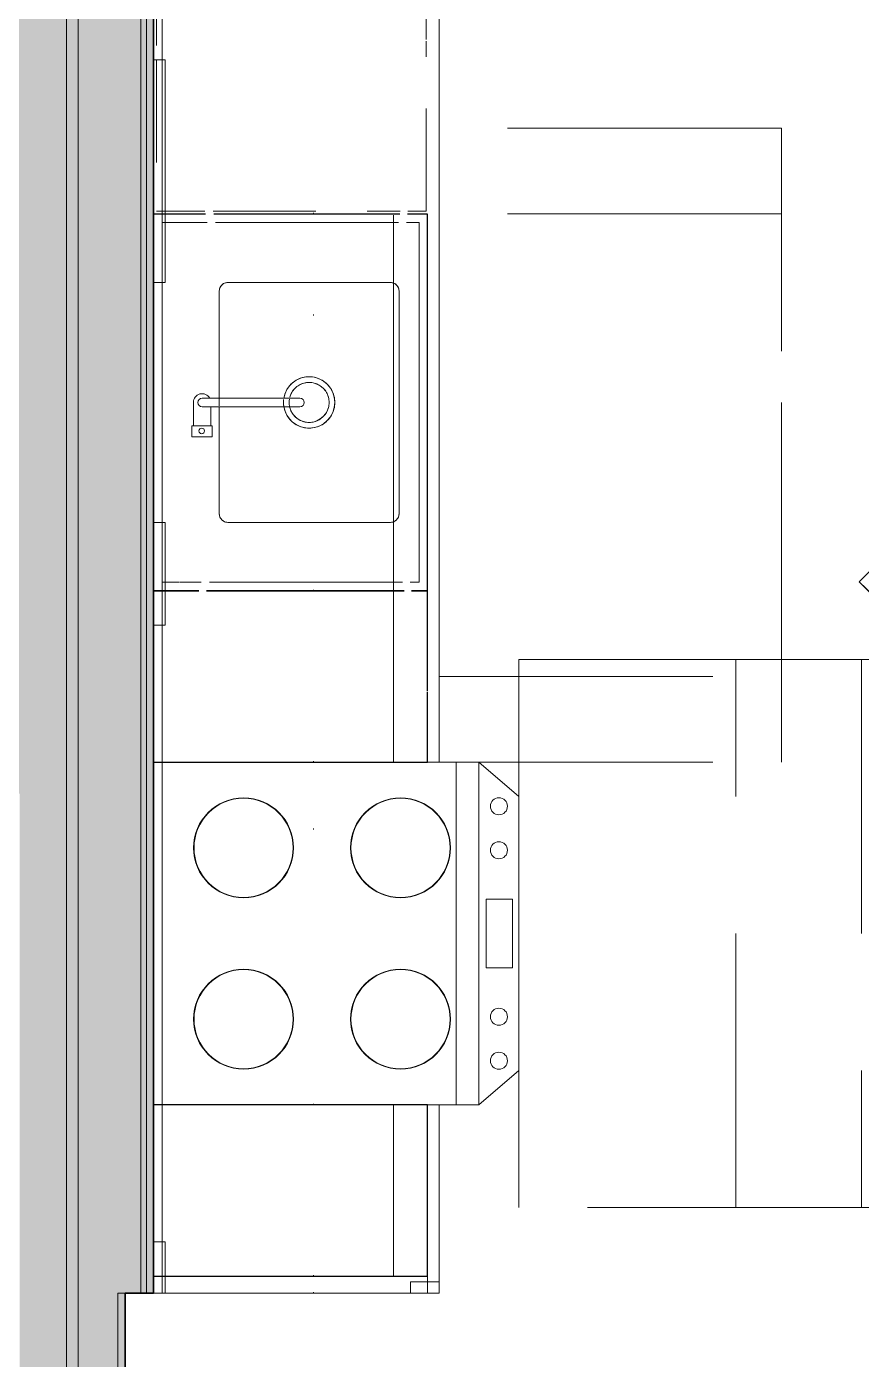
# Model space of a CAD drawing. Header units: inches. Extents: x 6 to 8416, y -388 to 6104.
# Drawn here: x 6960.8 to 7033.9, y 82.4 to 199.1 of the extents above; entities that cross this region are included whole.
import ezdxf

# ---------------------------------------------------------------- set-up
doc = ezdxf.new("R2010")
doc.units = ezdxf.units.IN
doc.header["$MEASUREMENT"] = 0
for name, pattern in [('Dash 1_16_', [48, 24, -24]), ('Dot 1_16_', [24, 0, -24]), ('Hidden 1_16_', [36, 24, -12]), ('Hidden 3_16_', [13.5, 9, -4.5])]:
    doc.linetypes.add(name, pattern=pattern)
for name, color, linetype, lineweight in [('A-DOOR', 31, 'Continuous', 18), ('A-DOOR-FRAM', 31, 'Continuous', 25), ('A-GENM', 13, 'Continuous', 18), ('A-ROOM', 32, 'Continuous', 13), ('A-WALL', 113, 'Continuous', 25), ('A-WALL-PATT', 111, 'Continuous', 35), ('I-WALL', 2, 'Continuous', 25), ('P-SANR-FIXT', 6, 'Continuous', 18), ('Q-CASE', 31, 'Continuous', 18), ('Q-SPCQ', 91, 'Continuous', 18), ('Q-SPCQ-HDLN', 91, 'Hidden 3_16_', 9)]:
    doc.layers.add(name, color=color, linetype=linetype, lineweight=lineweight)

# ---------------------------------------------------------------- blocks, each defined once
blk = doc.blocks.new('GM KT - Type B_S1 - AM - Non-Recessed at Pantry - 18_-13155113-LEVEL 3 - PLAN Copy 1 Copy 1')
at = {"layer": 'A-GENM', "lineweight": 9}
for p, q in [((-46.5, 25), (-120, 25)), ((-120, 25), (-46.5, 25)), ((-46.5, 0.75), (-46.5, 25)), ((-46.5, 25), (-46.5, 0.75)), ((-1, 25), (-16.5, 25)), ((-16.5, 25), (-16.5, 0.75)), ((-16.5, 0.75), (-16.5, 25)), ((-16.5, 25), (-1, 25)), ((0, 25), (-1, 25)), ((-1, 25), (0, 25)), ((0, 22.5), (0, 25)), ((0, 25), (0, 22.5)), ((0, 1), (0, 22.5)), ((0, 22.5), (0, 1)), ((-87.75, 21.5), (-68.25, 21.5)), ((-68.25, 21.5), (-87.75, 21.5)), ((-88.5, 6.5), (-88.5, 20.75)), ((-88.5, 20.75), (-88.5, 6.5)), ((-67.5, 20.75), (-67.5, 6.5)), ((-67.5, 6.5), (-67.5, 20.75)), ((-78.38, 5.75), (-87.75, 5.75)), ((-87.75, 5.75), (-78.38, 5.75)), ((-77.69, 5.75), (-78.38, 5.75)), ((-78.38, 5.75), (-77.69, 5.75)), ((-68.25, 5.75), (-77.62, 5.75)), ((-77.62, 5.75), (-68.25, 5.75)), ((-108, 0.75), (-120, 0.75)), ((-120, 0.75), (-108, 0.75)), ((-120, 0), (-108, 0)), ((-108, 0), (-120, 0)), ((-120, 0), (-108, 0)), ((-88.5, 0.75), (-108, 0.75)), ((-108, 0.75), (-88.5, 0.75)), ((-108, 0), (-88.5, 0)), ((-88.5, 0), (-108, 0)), ((-108, 0), (-88.5, 0)), ((-67.5, 0.75), (-88.5, 0.75)), ((-88.5, 0.75), (-67.5, 0.75)), ((-88.5, 0), (-67.5, 0)), ((-67.5, 0), (-88.5, 0)), ((-88.5, 0), (-67.5, 0)), ((-58.5, 0.75), (-67.5, 0.75)), ((-67.5, 0.75), (-58.5, 0.75)), ((-67.5, 0), (-58.5, 0)), ((-58.5, 0), (-67.5, 0)), ((-67.5, 0), (-58.5, 0)), ((-4.5, 0.75), (-58.5, 0.75)), ((-58.5, 0.75), (-4.5, 0.75)), ((-58.5, 0), (-46.5, 0)), ((-46.5, 0), (-58.5, 0)), ((-58.5, 0), (-4.5, 0)), ((-46.5, 0), (-46.5, 0.75)), ((-46.5, 0.75), (-46.5, 0)), ((-16.5, 0.75), (-16.5, 0)), ((-16.5, 0), (-16.5, 0.75)), ((-16.5, 0), (-4.5, 0)), ((-4.5, 0), (-16.5, 0)), ((0, 0.75), (-4.5, 0.75)), ((-4.5, 0.75), (0, 0.75)), ((-4.5, 0), (0, 0)), ((0, 0), (-4.5, 0)), ((-4.5, 0), (0, 0)), ((0, 0.75), (0, 1)), ((0, 1), (0, 0.75)), ((0, 0), (0, 0.75)), ((0, 0.75), (0, 0)), ((0, 0), (0, 0.75)), ((0, 0.75), (0, 0))]:
    blk.add_line(p, q, dxfattribs=at)
for centre, start, end in [((-87.75, 20.75), 90, 180), ((-87.75, 20.75), 150, 165), ((-87.75, 20.75), 135, 150), ((-87.75, 20.75), 120, 135), ((-87.75, 20.75), 105, 120), ((-87.75, 20.75), 90, 105), ((-68.25, 20.75), 0, 90), ((-68.25, 20.75), 75, 90), ((-68.25, 20.75), 60, 75), ((-68.25, 20.75), 45, 60), ((-68.25, 20.75), 30, 45), ((-68.25, 20.75), 15, 30), ((-87.75, 20.75), 165, 180), ((-68.25, 20.75), 0, 15), ((-87.75, 6.5), 180, 270), ((-87.75, 6.5), 180, 195), ((-87.75, 6.5), 195, 210), ((-87.75, 6.5), 210, 225), ((-87.75, 6.5), 225, 240), ((-87.75, 6.5), 240, 255), ((-68.25, 6.5), 270, 0), ((-68.25, 6.5), 285, 300), ((-68.25, 6.5), 300, 315), ((-68.25, 6.5), 315, 330), ((-68.25, 6.5), 330, 345), ((-68.25, 6.5), 345, 0), ((-87.75, 6.5), 255, 270), ((-68.25, 6.5), 270, 285)]:
    blk.add_arc(centre, 0.75, start, end, dxfattribs=at)
blk = doc.blocks.new('CW - LW - Filler - Toe Kick - AM - 1 1_2_ W x 24_ D x H-2244094-LEVEL 3 - PLAN Copy 1 Copy 1')
at = {"layer": 'Q-CASE', "lineweight": 9}
for p, q in [((18.24, 1), (18.24, 24)), ((18.24, 24), (18.24, 1)), ((18.74, 24), (18.24, 24)), ((18.24, 24), (18.74, 24)), ((18.24, 24), (18.74, 24)), ((18.24, 24), (18.74, 24)), ((19.74, 24), (18.74, 24)), ((18.74, 24), (19.74, 24)), ((18.74, 24), (19.74, 24)), ((18.74, 24), (19.74, 24)), ((19.74, 22.5), (19.74, 24)), ((19.74, 24), (19.74, 22.5)), ((19.74, 22.5), (19.74, 24)), ((19.74, 1), (19.74, 22.5)), ((19.74, 22.5), (19.74, 1)), ((19.74, 1), (19.74, 22.5)), ((18.24, 0.75), (18.24, 1)), ((18.24, 1), (18.24, 0.75)), ((18.24, 0), (18.24, 0.75)), ((18.24, 0.75), (18.24, 0)), ((19.74, 0), (18.24, 0)), ((18.24, 0), (19.74, 0)), ((18.24, 0), (19.74, 0)), ((19.74, 0.75), (19.74, 1)), ((19.74, 1), (19.74, 0.75)), ((19.74, 0.75), (19.74, 1)), ((19.74, 0), (19.74, 0.75)), ((19.74, 0.75), (19.74, 0)), ((19.74, 0), (19.74, 0.75))]:
    blk.add_line(p, q, dxfattribs=at)
blk = doc.blocks.new('CW - UP - Double Doors - AM - 30_ W x 14_ D x H-2223544-LEVEL 3 - PLAN Copy 1 Copy 1')
at = {"layer": 'Q-CASE', "linetype": 'Dot 1_16_', "lineweight": 9}
for p, q in [((18.74, 14), (-11.26, 14)), ((-11.26, 0), (18.74, 0))]:
    blk.add_line(p, q, dxfattribs=at)
blk = doc.blocks.new('CW - UP - Filler - AM - 1 1_2_ W x 14_ D x H-2223560-LEVEL 3 - PLAN Copy 1 Copy 1')
at = {"layer": 'Q-CASE', "linetype": 'Dot 1_16_', "lineweight": 9}
for p, q in [((18.99, 14), (17.49, 14)), ((18.99, 0), (18.99, 14)), ((17.49, 0), (18.99, 0))]:
    blk.add_line(p, q, dxfattribs=at)
blk = doc.blocks.new('z Nested-Range - z Nested-Range-17858579-LEVEL 3 - PLAN Copy 1 Copy 1')
at = {"layer": 'Q-SPCQ'}
for p, q in [((15, 0), (-15, 0)), ((-15, 0), (-15, -0.75)), ((-15, -0.75), (-15, 0)), ((-15, 0), (15, 0)), ((15, 0), (-15, 0)), ((-15, 0), (-15, -0.75)), ((-15, -0.75), (-15, 0)), ((-15, 0), (15, 0)), ((-15, -0.75), (-15, -28.5)), ((-15, -24), (-15, -0.75)), ((-15, -0.75), (-15, -24)), ((-15, -21), (-15, -0.75)), ((15, -0.75), (15, 0)), ((15, 0), (15, -0.75)), ((15, -0.75), (15, 0)), ((15, 0), (15, -0.75)), ((15, -28.5), (15, -0.75)), ((15, -0.75), (15, -24)), ((15, -24), (15, -0.75)), ((15, -0.75), (15, -21)), ((-15, -24), (-15, -21)), ((15, -21), (15, -24)), ((-15, -25), (-15, -24)), ((-15, -24), (-15, -25)), ((-15, -25), (-15, -24)), ((15, -24), (15, -25)), ((15, -25), (15, -24)), ((15, -24), (15, -25)), ((-15, -28.5), (-15, -25)), ((-15, -25), (-15, -26.5)), ((-15, -26.5), (-15, -25)), ((15, -25), (15, -28.5)), ((15, -26.5), (15, -25)), ((15, -25), (15, -26.5)), ((-15, -26.5), (15, -26.5)), ((15, -26.5), (-15, -26.5)), ((15, -28.5), (-15, -28.5)), ((-15, -28.5), (15, -28.5)), ((-15, -28.5), (-12, -32)), ((-12, -32), (-15, -28.5)), ((-15, -28.5), (15, -28.5)), ((15, -28.5), (-15, -28.5)), ((12, -32), (15, -28.5)), ((15, -28.5), (12, -32)), ((-12, -32), (12, -32))]:
    blk.add_line(p, q, dxfattribs=at)
at = {"layer": 'Q-SPCQ', "lineweight": 9}
for p, q in [((-3, -29.14), (-3, -31.43)), ((3, -29.14), (-3, -29.14)), ((3, -31.43), (3, -29.14)), ((-3, -31.43), (3, -31.43))]:
    blk.add_line(p, q, dxfattribs=at)
for centre in [(-11.14, -30.25), (-7.29, -30.25), (7.29, -30.25), (11.14, -30.25)]:
    blk.add_circle(centre, 0.75, dxfattribs=at)
for centre, radius, start, end in [((-7.5, -7.88), 4.38, 360, 180), ((-7.5, -7.88), 4.37, 0, 180), ((7.5, -7.88), 4.38, 360, 180), ((7.5, -7.88), 4.37, 0, 180), ((-7.5, -7.88), 4.34, 0, 180), ((-7.5, -7.88), 4.34, 0, 180), ((7.5, -7.88), 4.34, 0, 180), ((7.5, -7.88), 4.34, 0, 180), ((-7.5, -7.88), 4.38, 180, 360), ((-7.5, -7.88), 4.37, 180, 360), ((-7.5, -7.88), 4.34, 180, 360), ((-7.5, -7.88), 4.34, 180, 360), ((7.5, -7.88), 4.38, 180, 360), ((7.5, -7.88), 4.37, 180, 360), ((7.5, -7.88), 4.34, 180, 360), ((7.5, -7.88), 4.34, 180, 360), ((-7.5, -21.63), 4.38, 360, 180), ((-7.5, -21.63), 4.37, 0, 180), ((-7.5, -21.63), 4.34, 0, 180), ((-7.5, -21.63), 4.34, 0, 180), ((7.5, -21.63), 4.38, 360, 180), ((7.5, -21.63), 4.37, 0, 180), ((7.5, -21.63), 4.34, 0, 180), ((7.5, -21.63), 4.34, 0, 180), ((-7.5, -21.63), 4.38, 180, 360), ((-7.5, -21.63), 4.37, 180, 360), ((-7.5, -21.63), 4.34, 180, 360), ((-7.5, -21.63), 4.34, 180, 360), ((7.5, -21.63), 4.38, 180, 360), ((7.5, -21.63), 4.37, 180, 360), ((7.5, -21.63), 4.34, 180, 360), ((7.5, -21.63), 4.34, 180, 360)]:
    blk.add_arc(centre, radius, start, end, dxfattribs=at)
blk = doc.blocks.new('z Nested-Clearance-Rectangle-AM - Clearance-1978794-LEVEL 3 - PLAN Copy 1 Copy 1')
at = {"layer": 'A-GENM', "linetype": 'Hidden 1_16_', "lineweight": 9}
for p, q in [((-15, -48), (-15, 0)), ((-15, 0), (15, 0)), ((15, 0), (15, -48)), ((15, -48), (-15, -48))]:
    blk.add_line(p, q, dxfattribs=at)
blk = doc.blocks.new('CW - LW - Single Door _ Drawer - AM - 15_ W x 24_ D x H - 6_ Top Drawer-2245566-LEVEL 3 - PLAN Copy 1 Copy 1')
at = {"layer": 'Q-CASE', "lineweight": 9}
for p, q in [((3.74, 0.75), (3.74, 24)), ((3.74, 24), (3.74, 0.75)), ((3.74, 24), (18.74, 24)), ((3.74, 24), (18.74, 24)), ((3.74, 24), (18.74, 24)), ((18.74, 1), (18.74, 24)), ((18.74, 24), (18.74, 1)), ((3.74, 0.75), (3.74, 21)), ((3.74, 21), (3.74, 0.75)), ((3.74, 21), (18.74, 21)), ((3.74, 21), (18.74, 21)), ((18.74, 1), (18.74, 21)), ((18.74, 21), (18.74, 1)), ((3.74, 0), (3.74, 0.75)), ((3.74, 0.75), (3.74, 0)), ((3.74, 0), (3.74, 0.75)), ((3.74, 0.75), (3.74, 0)), ((15.74, 0), (3.74, 0)), ((3.74, 0), (15.74, 0)), ((18.74, 0), (15.74, 0)), ((15.74, 0), (18.74, 0)), ((18.74, 0.75), (18.74, 1)), ((18.74, 1), (18.74, 0.75)), ((18.74, 0.75), (18.74, 1)), ((18.74, 1), (18.74, 0.75)), ((18.74, 0), (18.74, 0.75)), ((18.74, 0.75), (18.74, 0)), ((18.74, 0), (18.74, 0.75)), ((18.74, 0.75), (18.74, 0)), ((15.74, 0), (3.74, 0)), ((3.74, 0), (15.74, 0)), ((18.74, 0), (15.74, 0)), ((15.74, 0), (18.74, 0))]:
    blk.add_line(p, q, dxfattribs=at)
at = {"layer": 'Q-CASE', "lineweight": 25}
for p, q in [((18.74, 24), (3.74, 24)), ((3.74, 24), (3.74, 0.75)), ((18.74, 1), (18.74, 24)), ((3.74, 0.75), (3.74, 0)), ((3.74, 0), (15.74, 0)), ((15.74, 0), (18.74, 0)), ((18.74, 0.75), (18.74, 1)), ((18.74, 0), (18.74, 0.75))]:
    blk.add_line(p, q, dxfattribs=at)
blk = doc.blocks.new('CW - LW - 4 Drawers - AM - 15_ W x 24_ D x H - 6_ Top Drawer-2223700-LEVEL 3 - PLAN Copy 1 Copy 1')
at = {"layer": 'Q-CASE', "lineweight": 9}
for p, q in [((-21.76, 22.59), (-21.76, 24)), ((-21.76, 24), (-21.76, 22.59)), ((-21.76, 24), (-12.98, 24)), ((-21.76, 24), (-12.98, 24)), ((-21.76, 24), (-12.98, 24)), ((-12.88, 24), (-6.76, 24)), ((-12.88, 24), (-6.76, 24)), ((-12.88, 24), (-6.76, 24)), ((-6.76, 0.75), (-6.76, 24)), ((-6.76, 24), (-6.76, 0.75)), ((-21.76, 4.64), (-21.76, 21.96)), ((-21.76, 21.96), (-21.76, 4.64)), ((-21.76, 4.64), (-21.76, 21)), ((-21.76, 21), (-21.76, 4.64)), ((-21.76, 21), (-6.76, 21)), ((-21.76, 21), (-6.76, 21)), ((-6.76, 0.75), (-6.76, 21)), ((-6.76, 21), (-6.76, 0.75)), ((-21.76, 1), (-21.76, 3.97)), ((-21.76, 3.97), (-21.76, 1)), ((-21.76, 1), (-21.76, 3.97)), ((-21.76, 3.97), (-21.76, 1)), ((-21.76, 0.75), (-21.76, 1)), ((-21.76, 1), (-21.76, 0.75)), ((-21.76, 0.75), (-21.76, 1)), ((-21.76, 1), (-21.76, 0.75)), ((-21.76, 0), (-21.76, 0.75)), ((-21.76, 0.75), (-21.76, 0)), ((-21.76, 0), (-21.76, 0.75)), ((-21.76, 0.75), (-21.76, 0)), ((-18.76, 0), (-21.76, 0)), ((-21.76, 0), (-18.76, 0)), ((-6.76, 0), (-18.76, 0)), ((-18.76, 0), (-6.76, 0)), ((-6.76, 0), (-6.76, 0.75)), ((-6.76, 0.75), (-6.76, 0)), ((-6.76, 0), (-6.76, 0.75)), ((-6.76, 0.75), (-6.76, 0)), ((-18.76, 0), (-21.76, 0)), ((-21.76, 0), (-18.76, 0)), ((-6.76, 0), (-18.76, 0)), ((-18.76, 0), (-6.76, 0))]:
    blk.add_line(p, q, dxfattribs=at)
at = {"layer": 'Q-CASE', "lineweight": 25}
for p, q in [((-12.98, 24), (-21.76, 24)), ((-21.76, 24), (-21.76, 22.59)), ((-6.76, 24), (-12.88, 24)), ((-6.76, 0.75), (-6.76, 24)), ((-21.76, 21.96), (-21.76, 4.64)), ((-21.76, 3.97), (-21.76, 1)), ((-21.76, 1), (-21.76, 0.75)), ((-21.76, 0.75), (-21.76, 0)), ((-21.76, 0), (-18.76, 0)), ((-18.76, 0), (-6.76, 0)), ((-6.76, 0), (-6.76, 0.75))]:
    blk.add_line(p, q, dxfattribs=at)
blk = doc.blocks.new('CW - LW - Double Doors _ Apron - AM - 33_ W x 24_ D x H - 6_ Apron-2518048-LEVEL 3 - PLAN Copy 1 Copy 1')
at = {"layer": 'Q-CASE', "lineweight": 9}
for p, q in [((-15.76, 22.23), (-15.76, 24)), ((-15.76, 24), (-15.76, 22.23)), ((-15.76, 24), (17.24, 24)), ((-15.76, 24), (17.24, 24)), ((-15.76, 24), (17.24, 24)), ((17.24, 22.59), (17.24, 24)), ((17.24, 24), (17.24, 22.59)), ((-15.01, 22.15), (-15.01, 23.25)), ((-15.01, 23.25), (16.49, 23.25)), ((16.49, 23.25), (-15.01, 23.25)), ((-15.01, 23.25), (-15.01, 22.15)), ((16.49, 23.25), (16.49, 22.47)), ((16.49, 22.47), (16.49, 23.25)), ((-15.76, 5.26), (-15.76, 21.56)), ((-15.76, 21.56), (-15.76, 5.26)), ((-15.01, 5.42), (-15.01, 21.46)), ((-15.01, 21.46), (-15.01, 5.42)), ((16.49, 21.81), (16.49, 4.88)), ((16.49, 4.88), (16.49, 21.81)), ((17.24, 4.64), (17.24, 21.96)), ((17.24, 21.96), (17.24, 4.64)), ((-15.76, 5.26), (-15.76, 21)), ((-15.76, 21), (-15.76, 5.26)), ((-15.67, 21), (-9.71, 21)), ((-15.67, 21), (-9.71, 21)), ((-9.71, 21), (11.19, 21)), ((-9.71, 21), (11.19, 21)), ((11.19, 21), (17.14, 21)), ((11.19, 21), (17.14, 21)), ((17.24, 4.64), (17.24, 21)), ((17.24, 21), (17.24, 4.64)), ((-15.01, 1), (-15.01, 4.68)), ((-15.01, 4.68), (-15.01, 1)), ((-15.76, 1), (-15.76, 4.55)), ((-15.76, 4.55), (-15.76, 1)), ((-15.76, 1), (-15.76, 4.55)), ((-15.76, 4.55), (-15.76, 1)), ((16.49, 4.16), (16.49, 2.28)), ((16.49, 2.28), (16.49, 4.16)), ((17.24, 1), (17.24, 3.97)), ((17.24, 3.97), (17.24, 1)), ((17.24, 1), (17.24, 3.97)), ((17.24, 3.97), (17.24, 1)), ((16.49, 2.2), (16.49, 1)), ((16.49, 1), (16.49, 2.2)), ((-15.76, 0.75), (-15.76, 1)), ((-15.76, 1), (-15.76, 0.75)), ((-15.76, 0.75), (-15.76, 1)), ((-15.76, 1), (-15.76, 0.75)), ((-15.76, 0), (-15.76, 0.75)), ((-15.76, 0.75), (-15.76, 0)), ((-15.76, 0), (-15.76, 0.75)), ((-15.76, 0.75), (-15.76, 0)), ((-9.76, 0), (-15.76, 0)), ((-15.76, 0), (-9.76, 0)), ((-15.01, 0.75), (-15.01, 1)), ((-15.01, 1), (-15.01, 0.75)), ((-9.76, 0.75), (-15.01, 0.75)), ((-15.01, 0.75), (-9.76, 0.75)), ((11.24, 0.75), (-9.76, 0.75)), ((-9.76, 0.75), (11.24, 0.75)), ((11.24, 0), (-9.76, 0)), ((-9.76, 0), (11.24, 0)), ((16.49, 0.75), (11.24, 0.75)), ((11.24, 0.75), (16.49, 0.75)), ((17.24, 0), (11.24, 0)), ((11.24, 0), (17.24, 0)), ((16.49, 1), (16.49, 0.75)), ((16.49, 0.75), (16.49, 1)), ((17.24, 0.75), (17.24, 1)), ((17.24, 1), (17.24, 0.75)), ((17.24, 0.75), (17.24, 1)), ((17.24, 1), (17.24, 0.75)), ((17.24, 0), (17.24, 0.75)), ((17.24, 0.75), (17.24, 0)), ((17.24, 0), (17.24, 0.75)), ((17.24, 0.75), (17.24, 0)), ((-9.76, 0), (-15.76, 0)), ((-15.76, 0), (-9.76, 0)), ((11.24, 0), (-9.76, 0)), ((-9.76, 0), (11.24, 0)), ((17.24, 0), (11.24, 0)), ((11.24, 0), (17.24, 0))]:
    blk.add_line(p, q, dxfattribs=at)
at = {"layer": 'Q-CASE', "lineweight": 25}
for p, q in [((17.24, 24), (-15.76, 24)), ((-15.76, 24), (-15.76, 22.23)), ((17.24, 22.59), (17.24, 24)), ((-15.76, 21.56), (-15.76, 5.26)), ((17.24, 4.64), (17.24, 21.96)), ((-15.76, 4.55), (-15.76, 1)), ((17.24, 1), (17.24, 3.97)), ((-15.76, 1), (-15.76, 0.75)), ((-15.76, 0.75), (-15.76, 0)), ((-15.76, 0), (-9.76, 0)), ((-9.76, 0), (11.24, 0)), ((11.24, 0), (17.24, 0)), ((17.24, 0.75), (17.24, 1)), ((17.24, 0), (17.24, 0.75))]:
    blk.add_line(p, q, dxfattribs=at)
blk = doc.blocks.new('CW - UP - Single Door - AM - 15_ W x 14_ D x H-5099629-LEVEL 3 - PLAN Copy 1 Copy 1')
at = {"layer": 'Q-CASE', "linetype": 'Dot 1_16_', "lineweight": 9}
for p, q in [((18.74, 14), (3.74, 14)), ((3.74, 0), (18.74, 0))]:
    blk.add_line(p, q, dxfattribs=at)
blk = doc.blocks.new('CW - UP - Single Door - AM - 15_ W x 14_ D x H-5098749-LEVEL 3 - PLAN Copy 1 Copy 1')
at = {"layer": 'Q-CASE', "linetype": 'Dot 1_16_', "lineweight": 9}
for p, q in [((18.74, 14), (3.74, 14)), ((3.74, 0), (18.74, 0))]:
    blk.add_line(p, q, dxfattribs=at)
blk = doc.blocks.new('CW - UP - Single Door - AM - 24_ W x 14_ D x H-5098756-LEVEL 3 - PLAN Copy 1 Copy 1')
at = {"layer": 'Q-CASE', "linetype": 'Dot 1_16_', "lineweight": 9}
for p, q in [((18.74, 14), (-5.26, 14)), ((-5.26, 0), (18.74, 0))]:
    blk.add_line(p, q, dxfattribs=at)
blk = doc.blocks.new('PL KT Sink-Single Bowl-Unit-AM - Under Mnt_ Cntr_Cntr_ 21_ L x 15 3_4_ W x 7 1_2_ D-2245649-LEVEL 3 - PLAN Copy 1 Copy 1')
at = {"layer": 'P-SANR-FIXT', "lineweight": 9}
for radius, start, end in [(2.25, 0, 180), (1.75, 0, 180), (2.25, 120, 135), (2.25, 105, 120), (1.75, 105, 120), (2.25, 90, 105), (1.75, 90, 105), (2.25, 75, 90), (1.75, 75, 90), (1.75, 60, 75), (2.25, 60, 75), (2.25, 45, 60), (2.25, 165, 180), (2.25, 150, 165), (2.25, 135, 150), (1.75, 165, 180), (1.75, 150, 165), (1.75, 135, 150), (1.75, 120, 135), (1.75, 45, 60), (1.75, 30, 45), (1.75, 15, 30), (2.25, 30, 45), (1.75, 360, 15), (2.25, 15, 30), (2.25, 0, 15), (2.25, 180, 260.316547), (2.25, 180, 195), (2.25, 195, 210), (1.75, 180, 255), (1.75, 180, 195), (1.75, 195, 210), (2.25, 279.683453, 360), (1.75, 285, 360), (1.75, 330, 345), (1.75, 345, 360), (2.25, 330, 345), (2.25, 345, 0), (2.25, 210, 225), (2.25, 225, 240), (1.75, 210, 225), (1.75, 225, 240), (1.75, 240, 255), (1.75, 260.4354389, 270), (1.75, 260.4354389, 270), (1.75, 270, 282.4501538), (1.75, 270, 282.4501538), (1.75, 285, 300), (1.75, 300, 315), (2.25, 300, 315), (1.75, 315, 330), (2.25, 315, 330), (2.25, 240, 255), (2.25, 255, 260.316547), (2.25, 263.8186355, 279.683453), (2.25, 263.8186355, 270), (2.25, 270, 279.683453), (2.25, 279.683453, 285), (2.25, 285, 300)]:
    blk.add_arc((0, 1.90625), radius, start, end, dxfattribs=at)
blk = doc.blocks.new('GM Outlet Zone-AM - GM Outlet Zone-AM-2223621-LEVEL 3 - PLAN Copy 1 Copy 1')
at = {"layer": 'A-GENM', "linetype": 'Dash 1_16_', "lineweight": 9}
for p, q in [((-9.75, 1), (9.75, 1)), ((9.75, 1), (-9.75, 1)), ((-9.75, 0.75), (-9.75, 1)), ((-9.75, 1), (-9.75, 0)), ((-9.75, 0), (-9.75, 0.75)), ((-9.75, 0), (9.75, 0)), ((9.75, 1), (9.75, 0.75)), ((9.75, 1), (9.75, 0)), ((9.75, 0.75), (9.75, 0))]:
    blk.add_line(p, q, dxfattribs=at)
blk = doc.blocks.new('GM Outlet Zone-AM - GM Outlet Zone-AM-2223622-LEVEL 3 - PLAN Copy 1 Copy 1')
at = {"layer": 'A-GENM', "linetype": 'Dash 1_16_', "lineweight": 9}
for p, q in [((-4.5, 1), (4.5, 1)), ((4.5, 1), (-4.5, 1)), ((-4.5, 0.75), (-4.5, 1)), ((-4.5, 1), (-4.5, 0)), ((-4.5, 0), (-4.5, 0.75)), ((-4.5, 0), (4.5, 0)), ((4.5, 1), (4.5, 0.75)), ((4.5, 1), (4.5, 0)), ((4.5, 0.75), (4.5, 0))]:
    blk.add_line(p, q, dxfattribs=at)
blk = doc.blocks.new('GM Outlet Zone-AM - GM Outlet Zone-AM-2223623-LEVEL 3 - PLAN Copy 1 Copy 1')
at = {"layer": 'A-GENM', "linetype": 'Dash 1_16_', "lineweight": 9}
for p, q in [((-2.25, 1), (2.25, 1)), ((2.25, 1), (-2.25, 1)), ((-2.25, 0.75), (-2.25, 1)), ((-2.25, 1), (-2.25, 0)), ((-2.25, 0), (-2.25, 0.75)), ((-2.25, 0), (2.25, 0)), ((2.25, 1), (2.25, 0.75)), ((2.25, 1), (2.25, 0)), ((2.25, 0.75), (2.25, 0))]:
    blk.add_line(p, q, dxfattribs=at)
blk = doc.blocks.new('GM Outlet Zone-AM - GM Outlet Zone-AM-2223624-LEVEL 3 - PLAN Copy 1 Copy 1')
at = {"layer": 'A-GENM', "linetype": 'Dash 1_16_', "lineweight": 9}
for p, q in [((-1.25, 1), (1.25, 1)), ((1.25, 1), (-1.25, 1)), ((-1.25, 0), (-1.25, 1)), ((-1.25, 1), (-1.25, 0)), ((-1.25, 0), (1.25, 0)), ((1.25, 0), (-1.25, 0)), ((1.25, 1), (1.25, 0)), ((1.25, 1), (1.25, 0))]:
    blk.add_line(p, q, dxfattribs=at)
blk = doc.blocks.new('z Nested-Clearance-Rectangle-AM - Clearance-2223516-LEVEL 3 - PLAN Copy 1 Copy 1')
at = {"layer": 'A-GENM', "linetype": 'Hidden 1_16_', "lineweight": 9}
for p, q in [((15, 48), (-15, 48)), ((-15, 48), (-15, 0)), ((15, 0), (15, 48)), ((-15, 0), (15, 0))]:
    blk.add_line(p, q, dxfattribs=at)
blk = doc.blocks.new('z Nested-Dishwasher-AM - DW-17863681-LEVEL 3 - PLAN Copy 1 Copy 1')
at = {"layer": 'Q-SPCQ-HDLN'}
for p, q in [((-11.75, 23.87), (-11.75, 0.75)), ((-3.27, 23.87), (-11.58, 23.87)), ((11.75, 23.87), (-3.13, 23.87)), ((11.75, 22.26), (11.75, 23.87)), ((11.75, 5.21), (11.75, 21.59)), ((11.75, 1), (11.75, 4.5)), ((-11.75, 0.75), (-11.75, 0.36)), ((-11.75, 0.25), (-1.5, 0.25)), ((-1.5, 0.25), (11.75, 0.25)), ((11.75, 0.75), (11.75, 1)), ((11.75, 0.25), (11.75, 0.75))]:
    blk.add_line(p, q, dxfattribs=at)
blk = doc.blocks.new('z Nested-Clearance-Plumbing-AM - Clearance-2223592-LEVEL 3 - PLAN Copy 1 Copy 1')
at = {"layer": 'A-GENM', "linetype": 'Hidden 1_16_', "lineweight": 9}
for p, q in [((15, 48), (-15, 48)), ((-15, 48), (-15, 0)), ((15, 0), (15, 48)), ((-15, 0), (15, 0))]:
    blk.add_line(p, q, dxfattribs=at)
blk = doc.blocks.new('z Nested-Faucet-Gooseneck-AM - z Nested-Faucet-Gooseneck-AM-2223593-LEVEL 3 - PLAN Copy 1 Copy 1')
at = {"layer": 'P-SANR-FIXT', "lineweight": 9}
for p, q in [((-0.38, 0.67), (-0.38, 8.57)), ((0.38, 8.57), (0.38, 0.77)), ((-0.38, 0.67), (-0.38, 0)), ((0.38, 0.77), (2.05, 0.77)), ((0.38, 0.77), (0.38, 0)), ((2.05, 0.89), (3.02, 0.89)), ((2.05, 0.77), (2.05, 0.89)), ((2.05, -0.77), (2.05, 0.77)), ((3.02, 0.89), (3.02, -0.89)), ((2.05, -0.77), (0, -0.77)), ((2.05, -0.89), (2.05, -0.77)), ((3.02, -0.89), (2.05, -0.89))]:
    blk.add_line(p, q, dxfattribs=at)
blk.add_circle((2.5, -0.04), 0.25, dxfattribs=at)
for centre, radius, start, end in [((0, 8.57), 0.376, 0, 180), ((0, 0), 0.769, 119.2819, 270), ((0, 0), 0.376, 180, 360)]:
    blk.add_arc(centre, radius, start, end, dxfattribs=at)
blk = doc.blocks.new('Unit-Single-Louver-ICC ADA-AM - 36_ x 84_-BL-NR _U-L2 _ LAUNDRY_LOUVER_-6492543-LEVEL 3 - PLAN Copy 1 Copy 1')
at = {"layer": 'A-DOOR'}
for p, q in [((-8.69, 26.59), (-7.46, 27.83)), ((18, 2.37), (-7.46, 27.83)), ((16.76, 1.14), (-8.69, 26.59)), ((16.76, 1.14), (18, 2.37))]:
    blk.add_line(p, q, dxfattribs=at)
at = {"layer": 'A-DOOR', "lineweight": 9}
blk.add_arc((18, 2.37), 36, 135, 180, dxfattribs=at)
at = {"layer": 'A-DOOR-FRAM'}
for p, q in [((-18, 3.38), (-20, 3.38)), ((-20, 3.38), (-20, 2.37)), ((-20, 2.37), (-18, 2.37)), ((-18, 2.37), (-18, 3.38)), ((20, 3.38), (18, 3.38)), ((18, 3.38), (18, 2.37)), ((18, 2.37), (20, 2.37)), ((20, 2.37), (20, 3.38)), ((-18, -2.37), (-20, -2.37)), ((-20, -2.37), (-20, -3.37)), ((-20, -3.37), (-18, -3.37)), ((-18, -3.37), (-18, -2.37)), ((20, -2.37), (18, -2.37)), ((18, -2.37), (18, -3.37)), ((18, -3.37), (20, -3.37)), ((20, -3.37), (20, -2.37))]:
    blk.add_line(p, q, dxfattribs=at)
at = {"layer": 'A-DOOR-FRAM', "lineweight": 18}
for p, q in [((-18, 3.38), (-20, 3.38)), ((-20, 3.38), (-20, 2.37)), ((-20, 2.37), (-18, 2.37)), ((-18, 3.38), (-18, 2.37)), ((20, 3.38), (18, 3.38)), ((18, 3.38), (18, 2.37)), ((18, 2.37), (20, 2.37)), ((20, 3.38), (20, 2.37)), ((-20, -3.37), (-20, -2.37)), ((-18, -2.37), (-20, -2.37)), ((-20, -3.37), (-18, -3.37)), ((-18, -3.37), (-18, -2.37)), ((18, -3.37), (18, -2.37)), ((20, -2.37), (18, -2.37)), ((18, -3.37), (20, -3.37)), ((20, -3.37), (20, -2.37))]:
    blk.add_line(p, q, dxfattribs=at)
blk = doc.blocks.new('CW - UP - Double Doors - AM - 33_ W x 14_ D x H-11679819-LEVEL 3 - PLAN Copy 1 Copy 1')
at = {"layer": 'Q-CASE', "linetype": 'Dot 1_16_', "lineweight": 9}
for p, q in [((18.74, 14), (-14.26, 14)), ((-14.26, 0), (18.74, 0))]:
    blk.add_line(p, q, dxfattribs=at)

msp = doc.modelspace()

# ---------------------------------------------------------------- hatches: boundary and pattern name
at = {"layer": 'A-WALL-PATT'}
for points in [[(6970.79033733, 131.93577679), (6971.29033733, 131.93577679), (6971.29033733, 262.56077679), (6970.79033733, 262.56077679), (6970.79033733, 134.29406081)], [(6960.79033733, 88.18577679), (6960.79033733, 131.93577679), (6960.16533733, 131.93577679), (6960.16533733, 88.18577679)], [(6971.29033733, 88.18577679), (6971.29033733, 131.93577679), (6970.79033733, 131.93577679), (6970.79033733, 88.18577679)], [(6960.16533733, -23.81422321), (6960.79033733, -23.81422321), (6960.79033733, 88.18577679), (6960.16533733, 88.18577679), (6960.16533733, -23.18922321)]]:
    msp.add_hatch(color=10, dxfattribs=at).paths.add_polyline_path(points)
at = {"layer": 'A-WALL-PATT', "lineweight": 25}
for points in [[(6971.29033733, 131.93577679), (6971.91533733, 131.93577679), (6971.91533733, 262.06077679), (6971.29033733, 262.06077679), (6971.29033733, 134.29406081)], [(6971.91533733, 88.18577679), (6971.91533733, 131.93577679), (6971.29033733, 131.93577679), (6971.29033733, 88.18577679)], [(6968.79033733, -23.81422321), (6969.41533733, -23.81422321), (6969.41533733, 88.18577679), (6968.79033733, 88.18577679), (6968.79033733, -23.18922321)]]:
    msp.add_hatch(color=10, dxfattribs=at).paths.add_polyline_path(points)
at = {"layer": 'I-WALL'}
for points in [[(6960.79033733, 131.93577679), (6964.29033733, 131.93577679), (6964.29033733, 262.56077679), (6958.79033733, 262.56077679), (6958.79033733, 131.93577679), (6960.16533733, 131.93577679)], [(6964.29033733, 131.93577679), (6965.29033733, 131.93577679), (6965.29033733, 262.56077679), (6964.29033733, 262.56077679), (6964.29033733, 134.29406081)], [(6965.29033733, 131.93577679), (6970.79033733, 131.93577679), (6970.79033733, 262.56077679), (6965.29033733, 262.56077679), (6965.29033733, 134.29406081)], [(6964.29033733, 88.18577679), (6964.29033733, 131.93577679), (6960.79033733, 131.93577679), (6960.79033733, 88.18577679)], [(6965.29033733, 88.18577679), (6965.29033733, 131.93577679), (6964.29033733, 131.93577679), (6964.29033733, 88.18577679)], [(6965.29033733, 88.18577679), (6970.79033733, 88.18577679), (6970.79033733, 131.93577679), (6965.29033733, 131.93577679), (6965.29033733, 94.93056081)], [(6960.79033733, -24.43922321), (6964.29033733, -24.43922321), (6964.29033733, 88.18577679), (6960.79033733, 88.18577679), (6960.79033733, -23.81422321)], [(6964.29033733, -24.43922321), (6965.29033733, -24.43922321), (6965.29033733, 88.18577679), (6964.29033733, 88.18577679), (6964.29033733, -23.18922321)], [(6965.29033733, -24.43922321), (6968.79033733, -24.43922321), (6968.79033733, 88.18577679), (6965.29033733, 88.18577679), (6965.29033733, -23.18922321)]]:
    msp.add_hatch(color=10, dxfattribs=at).paths.add_polyline_path(points)

# ---------------------------------------------------------------- linework, layer by layer
at = {"layer": 'A-ROOM', "lineweight": 9, "flags": 128}
msp.add_lwpolyline([(7149.04033733, 230.68577679), (7095.72814332, 230.68577679), (7095.66533733, 230.68577679), (7093.60283733, 230.68577679), (7092.66533733, 230.68577679), (7073.91533733, 230.68577679), (7073.91533733, 183.31077679), (7063.91533733, 183.31077679), (7063.91533733, 133.56077679), (7059.16533733, 133.56077679), (7059.16533733, 183.31077679), (7069.16533733, 183.31077679), (7069.16533733, 230.62297079), (7069.16533733, 230.68577679), (7069.16533733, 233.68577679), (7069.16533733, 261.43577679), (6971.91533733, 261.43577679), (6971.91533733, 191.06077679), (6971.91533733, 131.93577679), (6971.91533733, 88.18577679), (6969.41533733, 88.18577679), (6969.41533733, -23.18922321)], dxfattribs=at)
at = {"layer": 'A-WALL', "lineweight": 9}
for p, q in [((6964.29033733, 262.56077679), (6964.29033733, -24.43922321)), ((6965.29033733, 262.56077679), (6965.29033733, -24.43922321)), ((6970.79033733, 262.56077679), (6970.79033733, 88.18577679)), ((6971.29033733, 262.56077679), (6971.29033733, 88.18577679)), ((6969.41533733, 88.18577679), (6968.79033733, 88.18577679)), ((6968.79033733, 88.18577679), (6968.79033733, -24.43922321))]:
    msp.add_line(p, q, dxfattribs=at)
at = {"layer": 'I-WALL', "lineweight": 35}
for p, q in [((6971.91533733, 88.18577679), (6971.91533733, 261.43577679)), ((6969.41533733, -23.18922321), (6969.41533733, 88.18577679)), ((6969.41533733, 88.18577679), (6971.91533733, 88.18577679))]:
    msp.add_line(p, q, dxfattribs=at)

# ---------------------------------------------------------------- block references
at = {"layer": 'A-DOOR', "rotation": 89.99999999999993}
msp.add_blockref('Unit-Single-Louver-ICC ADA-AM - 36_ x 84_-BL-NR _U-L2 _ LAUNDRY_LOUVER_-6492543-LEVEL 3 - PLAN Copy 1 Copy 1', (7061.54033733, 157.93577679), dxfattribs=at)
at = {"layer": 'A-GENM', "lineweight": 9, "rotation": 270.0000000000007}
msp.add_blockref('GM KT - Type B_S1 - AM - Non-Recessed at Pantry - 18_-13155113-LEVEL 3 - PLAN Copy 1 Copy 1', (6971.91533733, 88.18577679), dxfattribs=at)
at = {"layer": 'A-GENM', "rotation": 270.0000000000007}
for name, p in [('GM Outlet Zone-AM - GM Outlet Zone-AM-2223621-LEVEL 3 - PLAN Copy 1 Copy 1', (6971.91533733, 186.43577679)), ('GM Outlet Zone-AM - GM Outlet Zone-AM-2223622-LEVEL 3 - PLAN Copy 1 Copy 1', (6971.91533733, 151.18577679)), ('GM Outlet Zone-AM - GM Outlet Zone-AM-2223623-LEVEL 3 - PLAN Copy 1 Copy 1', (6971.91533733, 90.43577679))]:
    msp.add_blockref(name, p, dxfattribs=at)
at = {"layer": 'A-GENM', "linetype": 'Hidden 1_16_', "lineweight": 9, "rotation": 180}
for name, p in [('z Nested-Clearance-Plumbing-AM - Clearance-2223592-LEVEL 3 - PLAN Copy 1 Copy 1', (7011.91533733, 190.18577679)), ('z Nested-Clearance-Rectangle-AM - Clearance-2223516-LEVEL 3 - PLAN Copy 1 Copy 1', (7011.91533733, 182.68577679)), ('z Nested-Clearance-Rectangle-AM - Clearance-1978794-LEVEL 3 - PLAN Copy 1 Copy 1', (7018.91533733, 95.68577679)), ('z Nested-Clearance-Rectangle-AM - Clearance-1978794-LEVEL 3 - PLAN Copy 1 Copy 1', (7037.91533733, 95.68577679))]:
    msp.add_blockref(name, p, dxfattribs=at)
at = {"layer": 'A-GENM'}
msp.add_blockref('GM Outlet Zone-AM - GM Outlet Zone-AM-2223624-LEVEL 3 - PLAN Copy 1 Copy 1', (6995.66533733, 88.18577679), dxfattribs=at)
at = {"layer": 'P-SANR-FIXT', "rotation": 270.0000000000008}
for name, p in [('PL KT Sink-Single Bowl-Unit-AM - Under Mnt_ Cntr_Cntr_ 21_ L x 15 3_4_ W x 7 1_2_ D-2245649-LEVEL 3 - PLAN Copy 1 Copy 1', (6983.63408733, 166.18577679)), ('z Nested-Faucet-Gooseneck-AM - z Nested-Faucet-Gooseneck-AM-2223593-LEVEL 3 - PLAN Copy 1 Copy 1', (6976.16533733, 166.18577679))]:
    msp.add_blockref(name, p, dxfattribs=at)
at = {"layer": 'Q-CASE', "rotation": 270.0000000000007}
for name, p in [('CW - UP - Single Door - AM - 24_ W x 14_ D x H-5098756-LEVEL 3 - PLAN Copy 1 Copy 1', (6971.91533733, 201.42348171)), ('CW - LW - Double Doors _ Apron - AM - 33_ W x 24_ D x H - 6_ Apron-2518048-LEVEL 3 - PLAN Copy 1 Copy 1', (6971.91533733, 166.92348171)), ('CW - UP - Double Doors - AM - 33_ W x 14_ D x H-11679819-LEVEL 3 - PLAN Copy 1 Copy 1', (6971.91533733, 168.42348171)), ('CW - LW - 4 Drawers - AM - 15_ W x 24_ D x H - 6_ Top Drawer-2223700-LEVEL 3 - PLAN Copy 1 Copy 1', (6971.91533733, 127.92348171)), ('CW - UP - Single Door - AM - 15_ W x 14_ D x H-5098749-LEVEL 3 - PLAN Copy 1 Copy 1', (6971.91533733, 153.42348171)), ('CW - UP - Double Doors - AM - 30_ W x 14_ D x H-2223544-LEVEL 3 - PLAN Copy 1 Copy 1', (6971.91533733, 123.42348171)), ('CW - LW - Single Door _ Drawer - AM - 15_ W x 24_ D x H - 6_ Top Drawer-2245566-LEVEL 3 - PLAN Copy 1 Copy 1', (6971.91533733, 108.42348171)), ('CW - UP - Single Door - AM - 15_ W x 14_ D x H-5099629-LEVEL 3 - PLAN Copy 1 Copy 1', (6971.91533733, 108.42348171)), ('CW - LW - Filler - Toe Kick - AM - 1 1_2_ W x 24_ D x H-2244094-LEVEL 3 - PLAN Copy 1 Copy 1', (6971.91533733, 107.92348171)), ('CW - UP - Filler - AM - 1 1_2_ W x 14_ D x H-2223560-LEVEL 3 - PLAN Copy 1 Copy 1', (6971.91533733, 107.17348171))]:
    msp.add_blockref(name, p, dxfattribs=at)
at = {"layer": 'Q-SPCQ'}
for name, p, rotation in [('z Nested-Dishwasher-AM - DW-17863681-LEVEL 3 - PLAN Copy 1 Copy 1', (6971.91533733, 194.68577679), 270.0000000000007), ('z Nested-Range - z Nested-Range-17858579-LEVEL 3 - PLAN Copy 1 Copy 1', (6971.91533733, 119.68577679), 90.00000000000071)]:
    msp.add_blockref(name, p, dxfattribs=dict(at, rotation=rotation))

doc.saveas('drawing.dxf')
